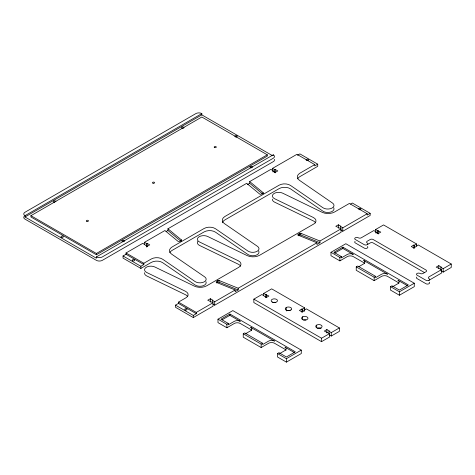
<?xml version="1.0" encoding="UTF-8"?>
<svg xmlns="http://www.w3.org/2000/svg" width="475" height="475" viewBox="0 0 475 475"><rect width="100%" height="100%" fill="white"/><g stroke="black" fill="none" stroke-linecap="round" stroke-linejoin="round"><path stroke-width="0.71" d="M30.922 215.686L30.922 216.974L96.389 254.772L267.3 156.103L267.3 154.814L201.833 117.016L30.922 215.686L96.389 253.484L267.3 154.814M96.389 254.772L96.389 253.484M146.692 247.053L146.692 243.622L147.137 243.366L149.738 244.868L147.137 246.365L142.791 243.301L126.023 252.985L143.848 263.275L143.848 264.563L126.023 254.268L123.049 255.983L123.049 258.127L140.879 268.423L151.299 262.408A7.731 4.465 0 0 1 162.688 262.693L195.083 284.982A6.282 3.628 0 0 0 202.783 285.873A6.282 3.628 0 0 0 205.966 281.728M126.023 254.268L126.023 252.985M140.879 268.423L140.879 266.279L143.848 264.563M144.459 244.393L144.459 242.333L164.914 230.529L177.905 241.241A1.051 0.606 0 0 0 179.312 241.413L181.088 240.694A1.051 0.606 0 0 0 181.349 239.851L167.93 228.784L246.673 183.326L259.641 194.02A1.051 0.606 0 0 0 261.108 194.168L262.829 193.473A1.051 0.606 0 0 0 263.085 192.63L249.69 181.581L270.851 169.367L273.083 170.656L273.083 172.027M147.137 246.792L147.137 243.366M180.791 241.104L167.93 230.5L167.93 228.784M181.349 240.997L181.349 239.851M222.229 319.74L229.87 315.329L240.267 321.332A4.204 2.428 0 0 0 234.323 321.332L228.38 324.763L228.38 323.475L220.952 319.188L229.87 314.04L295.337 351.832L286.419 356.98L278.991 352.693L277.507 353.548L277.507 356.98L286.419 362.122L301.281 353.554L301.281 350.122L232.839 310.608L217.983 319.188L217.983 322.62L226.896 327.762L234.323 323.475A4.204 2.428 0 0 1 240.267 323.475L250.669 329.478A4.204 2.428 0 0 1 251.649 330.363M226.896 327.762L226.896 324.336L228.38 323.475M229.87 315.329L229.87 314.04M245.32 333.854L250.669 330.766A4.204 2.428 0 0 0 250.669 327.334L274.532 341.109A4.204 2.422 0 0 0 268.595 341.109L262.651 344.541L262.651 343.253L244.726 332.91L243.242 333.765L243.242 337.197L261.161 347.546L268.595 343.259A4.204 2.422 0 0 1 274.532 343.259L284.935 349.262A4.204 2.428 0 0 1 286.021 350.348M262.527 193.883L249.69 183.297L249.69 181.581M304.689 310.656L304.689 307.913L271.676 288.853L263.595 293.514L268.903 296.026L266.309 297.528L261.927 294.482L253.846 299.143L253.846 302.575L321.539 341.656L329.591 337.007L329.597 333.581L324.288 331.069L326.883 329.567L329.484 331.069L329.038 331.324L329.038 333.385M261.161 347.546L261.161 344.114L243.242 333.765M263.085 193.77L263.085 192.63M272.525 170.46L272.525 168.399L296.928 154.31L314.759 164.605L314.759 165.894L317.728 164.178L317.728 166.321L299.986 176.563A9.209 5.32 0 0 0 297.677 178.796M273.244 155.283L273.244 154.814L96.389 256.916L96.389 258.204L24.979 216.974L24.979 215.686A4.204 2.428 0 0 1 24.979 212.254L195.89 113.584A4.204 2.422 0 0 1 201.833 113.584L201.833 114.873L272.608 155.735M274.752 172.431L274.752 169.688L275.197 169.433L277.798 170.929L275.203 172.431L272.603 170.929L273.083 170.656M275.197 172.858L275.197 169.433M286.223 310.288L286.223 307.539M286.419 362.122L286.419 358.69L277.507 353.548M302.011 312.372L302.011 308.94L302.456 309.195L304.689 307.913M302.456 311.944L302.456 309.195M302.569 319.728L302.569 316.979M304.131 311.535L304.131 310.163L306.357 308.875L339.37 327.934L339.37 331.366L331.265 336.045L329.591 335.077M316.671 327.863L316.683 325.108A3.153 1.817 0 0 1 320.833 324.971A3.153 1.817 0 0 1 321.617 327.322L321.124 327.691A3.153 1.817 0 0 1 316.962 327.839A3.153 1.817 0 0 1 316.178 325.488L316.671 325.12M321.539 341.656L321.539 338.224L253.846 299.143M326.883 332.999L326.883 329.567M334.59 253.217L342.867 248.437L353.269 254.446A4.204 2.428 0 0 0 347.326 254.446L341.383 257.872L341.383 256.589L333.955 252.296L342.867 247.154L408.334 284.947L399.422 290.088L391.994 285.802L390.503 286.657L390.503 290.088L399.422 295.236L414.277 286.663L414.277 283.231L345.836 243.723L330.98 252.296L330.98 255.728L339.892 260.876L347.326 256.589A4.204 2.428 0 0 1 353.269 256.589L363.666 262.592A4.204 2.428 0 0 1 364.646 263.477M331.265 336.045L331.265 332.613L339.37 327.934M339.892 260.876L339.898 257.444L341.383 256.589M342.867 248.437L342.867 247.154M358.916 266.623L363.666 263.88A4.204 2.428 0 0 0 363.666 260.448L387.535 274.223A4.204 2.422 0 0 0 381.591 274.223L375.648 277.655L375.648 276.367L357.723 266.024L356.238 266.879L356.238 270.311L374.163 280.654L381.591 276.367A4.204 2.422 0 0 1 387.535 276.367L397.931 282.37A4.204 2.428 0 0 1 398.911 283.254M374.163 280.654L374.163 277.222L356.238 266.879M399.422 295.236L399.422 291.804L390.503 286.657M413.891 248.449L413.891 245.017L411.291 246.519L413.885 248.021L418.238 244.952L451.25 264.011L451.25 267.443L443.169 272.11L440.942 270.821M414.337 248.021L414.337 245.278L413.891 245.017M416.569 246.05L416.569 243.99L383.557 224.93L375.476 229.597L375.476 231.652M438.787 268.375L438.787 265.632L436.192 267.134L441.501 269.646L441.501 273.077L428.961 280.309A2.102 1.211 0 0 1 425.992 280.309L417.08 275.168A2.102 1.211 0 0 1 417.074 273.452A2.102 1.211 0 0 1 420.043 273.446L420.185 273.523A2.102 1.211 0 0 0 422.887 273.523L425.986 271.736A2.102 1.211 0 0 0 425.992 270.02L373.023 239.442A2.102 1.211 0 0 0 370.322 239.442L367.217 241.229A2.102 1.211 0 0 0 367.217 242.945A2.102 1.211 0 0 1 367.217 244.661A2.102 1.211 0 0 1 364.242 244.661L355.205 239.436A2.102 1.211 0 0 1 355.205 237.88L355.472 237.732A2.102 1.211 0 0 1 358.162 237.726L358.435 237.868A2.102 1.211 0 0 0 361.137 237.868L373.807 230.559L376.034 231.848L376.034 233.219M440.942 269.45L440.942 267.389L441.388 267.134L438.787 265.632M443.169 272.11L443.169 268.678L440.942 267.389M238.189 288.224L219.023 280.482A1.051 0.606 0 0 0 217.556 280.63L216.357 281.622A1.051 0.606 0 0 0 216.612 282.471L235.172 289.97L235.172 291.686L238.189 289.94L238.189 288.224L316.932 242.767L316.932 244.482L319.948 242.737L319.948 241.021L341.109 228.808L335.801 226.296L338.402 224.794L341.003 226.296L340.557 226.557L340.557 228.612M216.754 283.005L217.562 282.346A1.051 0.606 0 0 1 219.023 282.197L238.189 289.94M298.152 235.576L298.152 234.43L299.357 233.439A1.051 0.606 0 0 1 300.817 233.29L319.948 241.021M298.555 235.82L299.357 235.155A1.051 0.606 0 0 1 300.817 235.006L319.948 242.737M24.979 215.686L201.833 113.584M24.979 216.974L201.833 114.873M297.522 155.254L299.903 153.882L317.728 164.178M166.119 231.545L167.93 230.5M247.279 184.692L249.69 183.297M143.848 263.275L151.299 258.976A7.731 4.465 0 0 1 162.688 259.261L195.083 281.55A6.282 3.628 0 0 0 203.929 282.002A6.282 3.628 0 0 0 204.707 276.889L171.606 254.113A9.209 5.314 0 0 1 172.146 246.941L204.137 228.475A7.731 4.465 0 0 1 215.525 228.76L247.92 251.049A6.282 3.628 0 0 0 256.767 251.495A6.282 3.628 0 0 0 257.539 246.388L224.438 223.612A9.209 5.314 0 0 1 224.984 216.44L279.146 185.167A7.731 4.465 0 0 1 290.534 185.458L322.929 207.747A6.276 3.628 0 0 0 331.776 208.192A6.276 3.628 0 0 0 332.548 203.086L299.446 180.31A9.209 5.32 0 0 1 299.992 173.132L314.759 164.605M178.446 303.418L175.477 305.134L193.307 315.424L196.276 313.708L178.446 303.418L178.446 302.13L185.897 297.825A7.731 4.465 0 0 0 185.404 291.252L146.799 272.549A6.282 3.628 0 0 1 146.021 267.443A6.282 3.628 0 0 1 154.868 266.998L194.317 286.104A9.209 5.314 0 0 0 206.744 285.79L238.735 267.324A7.731 4.465 0 0 0 238.236 260.751L199.631 242.048A6.282 3.628 0 0 1 198.859 236.936A6.282 3.628 0 0 1 207.706 236.491L247.154 255.603A9.209 5.314 0 0 0 259.582 255.289L313.743 224.022A7.731 4.465 0 0 0 313.245 217.443L274.639 198.74A6.276 3.628 0 0 1 273.867 193.634A6.276 3.628 0 0 1 282.714 193.188L322.163 212.301A9.209 5.314 0 0 0 334.59 211.987L349.363 203.454L367.187 213.75L367.187 215.038L370.162 213.322L370.162 215.466L342.784 231.272L340.557 229.983M350.55 204.06L352.331 203.027L370.162 213.322M212.491 302.545L212.491 300.491L212.937 300.23L210.336 298.733L207.735 300.23L213.043 302.741L213.043 306.173L193.307 317.567L175.477 307.277L175.477 305.134M178.446 302.13L196.276 312.425L213.043 302.741M341.109 228.808L341.109 232.239L214.718 305.205L214.718 301.779L235.172 289.97M342.784 231.272L342.784 227.84L367.187 213.75M375.476 229.597L380.784 232.103L378.189 233.605L375.588 232.103L376.034 231.848M302.011 308.94L299.41 310.436L302.011 311.938L304.612 310.436L304.131 310.163M414.337 245.278L416.569 243.99M374.163 277.222L375.648 276.367M261.161 344.114L262.651 343.253M392.588 286.746L397.931 283.658A4.204 2.428 0 0 0 397.937 280.226L407.722 285.879M279.585 353.632L284.935 350.544A4.204 2.428 0 0 0 284.935 347.112L294.726 352.765M399.422 291.804L414.277 283.231M321.539 338.224L329.597 333.581M286.419 358.69L301.281 350.122M441.501 269.646L428.961 276.883A2.102 1.211 0 0 0 428.961 278.593A2.102 1.211 0 0 1 428.961 280.309M443.169 268.678L451.25 264.011M367.217 244.661L370.322 242.873A2.102 1.211 0 0 1 373.023 242.873L424.715 272.709M316.932 242.767L298.407 235.279A1.051 0.606 0 0 1 298.152 234.43M272.525 168.399L274.752 169.688M340.557 226.557L342.784 227.84M330.98 252.296L339.898 257.444M329.038 331.324L331.265 332.613M144.459 242.333L146.692 243.622M212.491 300.491L214.718 301.779M213.043 304.243L214.718 305.205M123.049 255.983L140.879 266.279M217.983 319.188L226.896 324.336M378.183 230.607L378.183 234.038M377.708 230.88L377.708 233.629M338.402 224.794L338.402 228.226M300.817 233.29L300.817 235.006M299.357 233.439L299.357 235.155M266.303 294.524L266.303 297.267M265.822 294.803L265.822 297.546M263.595 293.514L263.595 295.575M219.023 280.482L219.023 282.197M217.556 280.63L217.562 282.346M210.336 298.733L210.336 302.159M196.276 312.425L196.276 313.708M193.307 315.424L193.307 317.567M24.071 216.475A4.204 2.428 0 0 0 24.979 219.118L96.389 260.348A4.204 2.428 0 0 0 102.333 260.348L273.244 161.678A4.204 2.428 0 0 0 274.33 159.333M96.389 256.916A4.204 2.428 0 0 0 102.333 256.916L273.244 158.246A4.204 2.428 0 0 0 273.244 154.814M234.947 136.586A1.182 0.683 0 0 1 236.039 135.66A1.182 0.683 0 0 1 237.167 136.568A1.182 0.683 0 0 1 235.303 136.871M183.184 128.262A1.182 0.683 0 0 1 181.587 127.633A1.182 0.683 0 0 1 183.154 126.979A1.182 0.683 0 0 1 183.683 128.06M251.619 167.776A1.182 0.683 0 0 1 250.028 167.206A1.182 0.683 0 0 1 251.394 166.464A1.182 0.683 0 0 1 252.278 167.42M124.212 241.353A1.182 0.683 0 0 1 124.052 241.508M123.251 241.751A1.182 0.683 0 0 1 122.39 241.603L122.176 241.472A1.182 0.683 0 0 1 122.716 240.439A1.182 0.683 0 0 1 124.313 241.009M54.809 202.249A1.182 0.683 0 0 1 53.509 201.578A1.182 0.683 0 0 1 54.779 200.889A1.182 0.683 0 0 1 55.854 201.679M429.198 282.192A2.102 1.211 0 0 1 428.83 283.812A2.102 1.211 0 0 1 425.992 283.741L417.08 278.593A2.102 1.211 0 0 1 416.842 277.044M355.092 241.395A2.102 1.211 0 0 0 355.205 242.868L364.242 248.092A2.102 1.211 0 0 0 367.08 248.164A2.102 1.211 0 0 0 367.454 246.537M197.843 241.342A6.282 3.628 0 0 0 199.631 245.48L238.236 264.183A7.731 4.465 0 0 1 240.605 266.196M272.413 199.144A6.276 3.628 0 0 0 274.645 202.172L313.251 220.875A7.731 4.465 0 0 1 315.62 222.894M144.608 272.721A6.282 3.628 0 0 0 146.799 275.981L185.404 294.684A7.731 4.465 0 0 1 187.773 296.697M358.619 209.208A1.182 0.683 0 0 1 359.658 208.353A1.182 0.683 0 0 1 360.935 209.095A1.182 0.683 0 0 1 359.456 209.695M303.543 320.013A3.153 1.817 0 0 1 305.953 320.002M317.336 328.255A3.153 1.817 0 0 1 321.136 328.558M286.342 310.893A3.153 1.817 0 0 1 290.172 310.733M272.745 302.527A3.153 1.817 0 0 1 275.898 302.527M258.685 251.008A6.282 3.628 0 0 1 255.793 255.312A6.282 3.628 0 0 1 247.92 254.481L215.525 232.192A7.731 4.465 0 0 0 204.137 231.901L172.146 250.373A9.209 5.314 0 0 0 169.836 252.605M333.693 207.7A6.276 3.628 0 0 1 330.802 212.01A6.276 3.628 0 0 1 322.929 211.173L290.534 188.89A7.731 4.465 0 0 0 279.146 188.599L224.978 219.866A9.209 5.314 0 0 0 222.413 222.739M306.494 160.372A1.182 0.683 0 0 1 306.832 159.268A1.182 0.683 0 0 1 308.507 159.826A1.182 0.683 0 0 1 307.022 160.544M291.068 309.825L290.528 310.181A3.153 1.817 0 0 1 286.372 310.193A3.153 1.817 0 0 1 285.808 307.818L286.342 307.462A3.153 1.817 0 0 1 290.498 307.444A3.153 1.817 0 0 1 291.068 309.825M302.836 316.825L302.26 317.163A3.153 1.817 0 0 0 302.575 319.556A3.153 1.817 0 0 0 306.725 319.687L307.301 319.348A3.153 1.817 0 0 0 306.987 316.956A3.153 1.817 0 0 0 302.836 316.825M214.724 147.594A1.051 0.606 0 0 0 216.303 147.066A1.051 0.606 0 0 0 214.724 146.543A1.051 0.606 0 0 0 214.724 147.594M153.021 183.213A1.051 0.606 0 0 0 154.595 182.691A1.051 0.606 0 0 0 153.021 182.168A1.051 0.606 0 0 0 153.021 183.213M86.883 221.398A1.051 0.606 0 0 0 88.457 220.875A1.051 0.606 0 0 0 86.883 220.347A1.051 0.606 0 0 0 86.883 221.398M61.423 237.257A1.182 0.683 0 0 0 63.335 236.841A1.182 0.683 0 0 0 61.756 236.093A1.182 0.683 0 0 0 61.423 237.257M185.286 310.009A1.182 0.683 0 0 0 187.061 309.421A1.182 0.683 0 0 0 185.286 308.827A1.182 0.683 0 0 0 185.286 310.009M272.092 301.957A3.153 1.817 0 0 0 277.364 301.144A3.153 1.817 0 0 0 273.505 298.912A3.153 1.817 0 0 0 272.092 301.957M132.614 260.751A1.182 0.683 0 0 0 134.591 260.448A1.182 0.683 0 0 0 133.143 259.611A1.182 0.683 0 0 0 132.614 260.751"/></g></svg>
